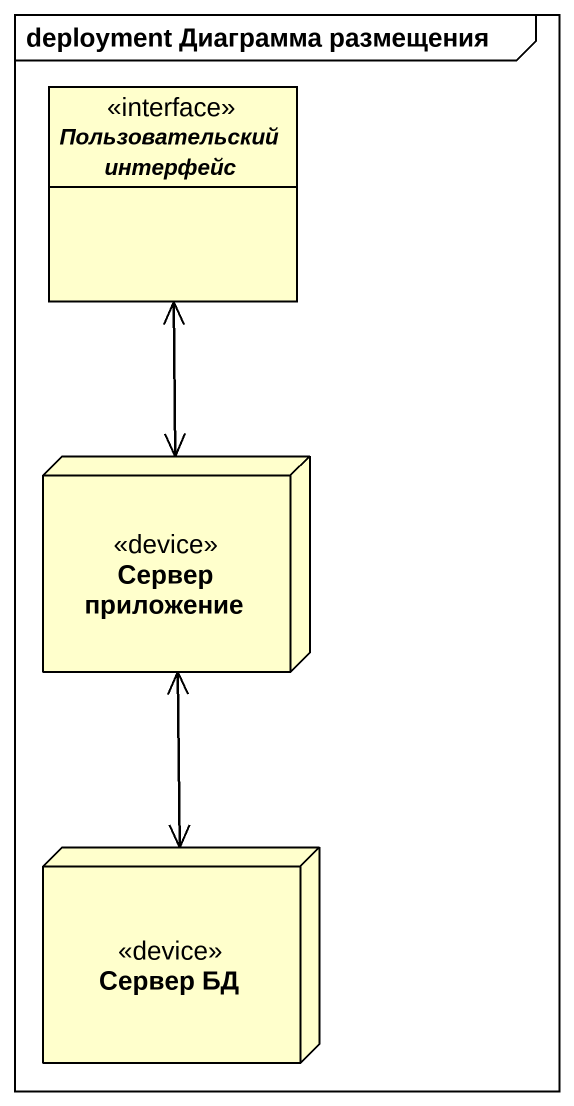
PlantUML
@startuml
mainframe deployment Диаграмма размещения
allowmixing
hide circle
hide empty members
interface "Пользовательский интерфейс" as Пользовательский_интерфейс <<interface>>
node "Сервер приложение" as Сервер_приложение <<device>>
node "Сервер БД" as Сервер_БД <<device>>
Пользовательский_интерфейс --> Сервер_приложение
Сервер_приложение -up-> Пользовательский_интерфейс
Сервер_приложение --> Сервер_БД
Сервер_БД -up-> Сервер_приложение
@enduml
